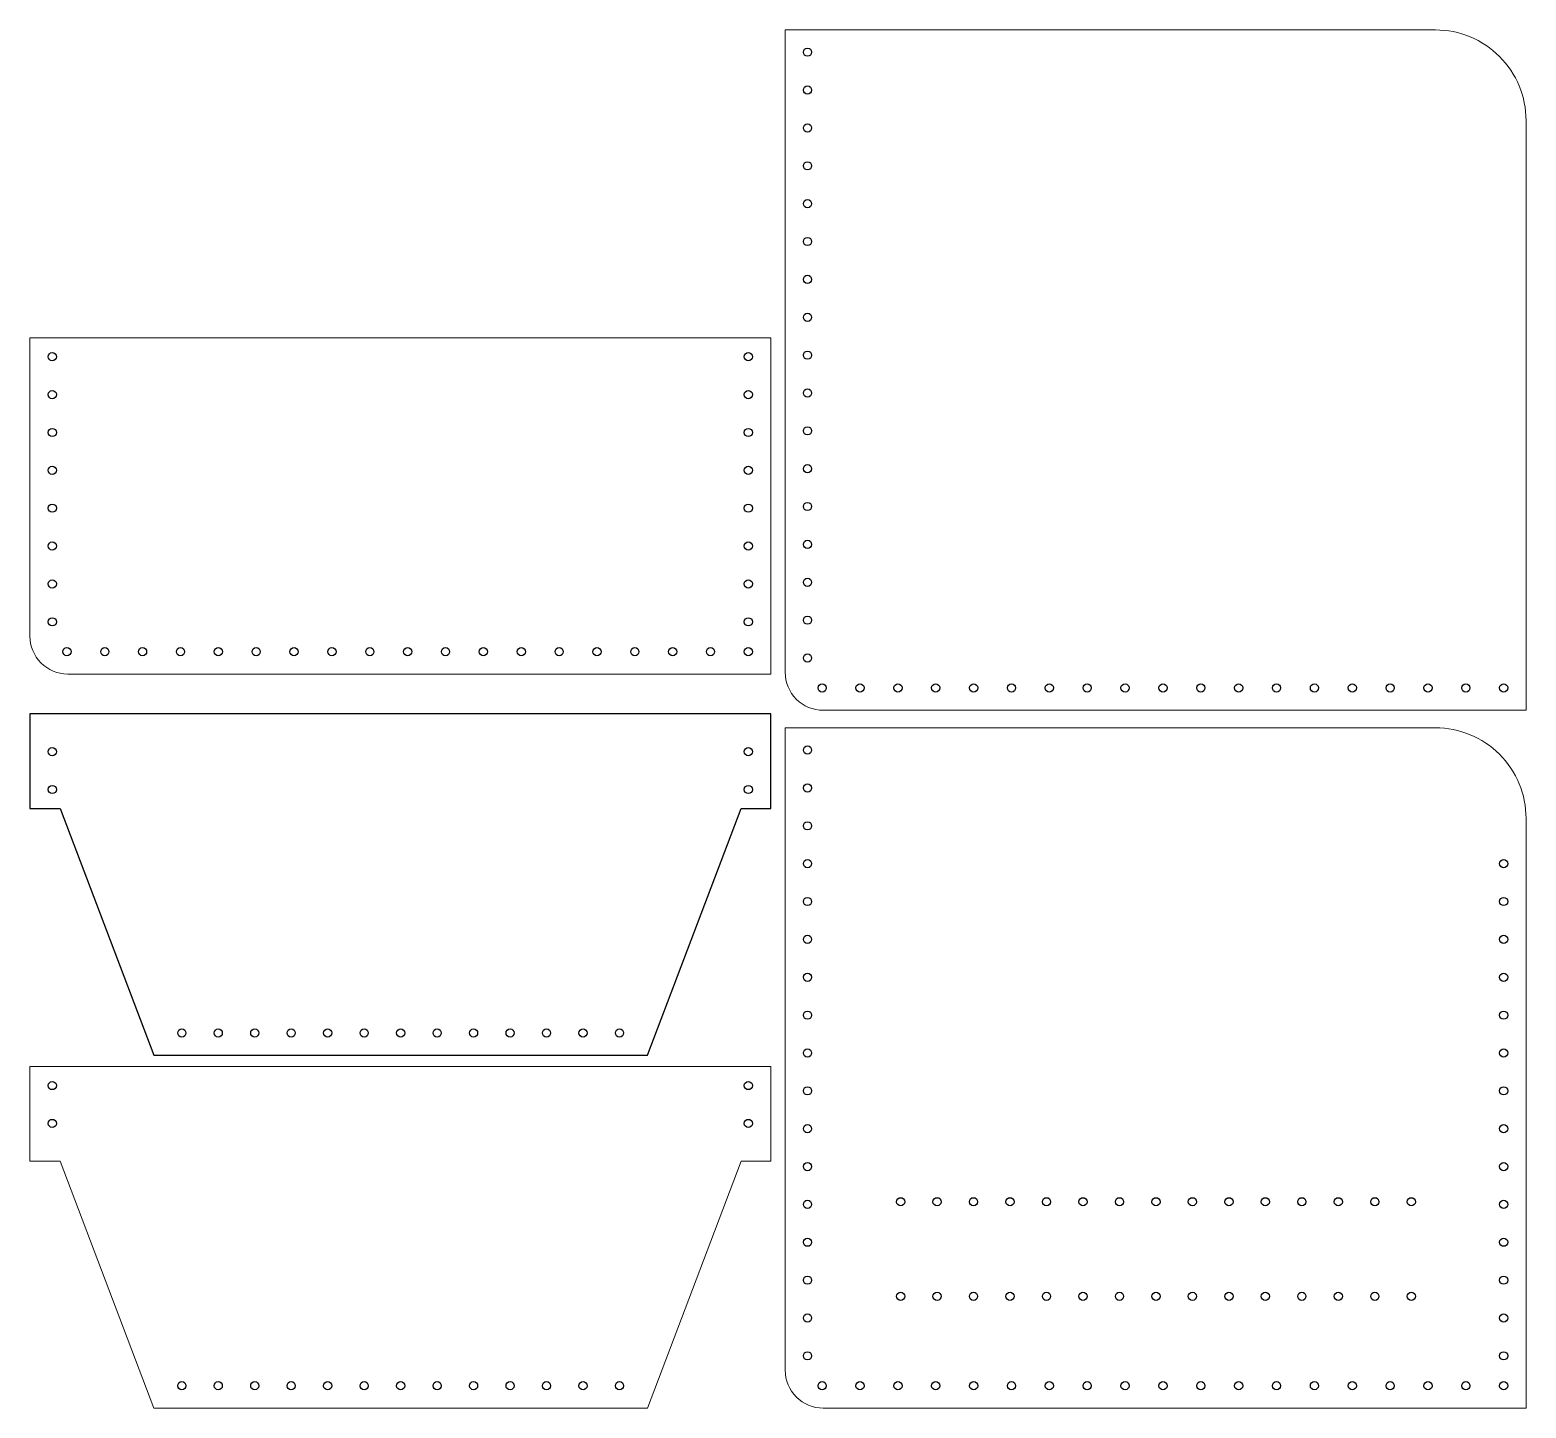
# Model space of a CAD drawing. Header units: millimetres. Extents: x 226 to 427, y -140 to 45.
import ezdxf

# ---------------------------------------------------------------- set-up
doc = ezdxf.new("R2010")
doc.units = ezdxf.units.MM
doc.layers.add('PDF _0', color=7, linetype='Continuous')

# ---------------------------------------------------------------- blocks, each defined once
blk = doc.blocks.new('*U2')
blk.add_circle((0, 0), 0.55)
blk = doc.blocks.new('*U3')
at = {"color": 0, "linetype": 'ByBlock', "lineweight": -2, "transparency": 16777216}
for p, rotation in [((329.19, 52.48), 270), ((329.19, 47.39), 270), ((329.19, 42.3), 270), ((329.19, 37.21), 270), ((329.19, 32.12), 270), ((329.19, 27.03), 270), ((329.19, 21.94), 270), ((329.19, 16.85), 270), ((329.19, 11.76), 270), ((329.19, 6.67), 270), ((329.19, 1.58), 270), ((329.19, -3.51), 270), ((329.19, -8.59), 270), ((329.19, -13.68), 270), ((329.19, -18.77), 270), ((329.19, -23.86), 270), ((329.19, -28.95), 270), ((331.16, -32.97), 356.747369474459)]:
    blk.add_blockref('*U2', p, dxfattribs=dict(at, rotation=rotation))
for p in [(336.25, -32.97), (341.34, -32.97), (346.42, -32.97), (351.51, -32.97), (356.6, -32.97), (361.69, -32.97), (366.78, -32.97), (371.87, -32.97), (376.96, -32.97), (382.05, -32.97), (387.14, -32.97), (392.23, -32.97), (397.32, -32.97), (402.41, -32.97), (407.5, -32.97), (412.58, -32.97), (417.67, -32.97), (422.76, -32.97)]:
    blk.add_blockref('*U2', p, dxfattribs=at)
blk = doc.blocks.new('*U46')
blk.add_circle((0, 0), 0.55)
blk = doc.blocks.new('*U48')
at = {"color": 0, "linetype": 'ByBlock', "lineweight": -2, "transparency": 16777216}
for p, rotation in [((329.19, 52.48), 270), ((329.19, 47.39), 270), ((329.19, 42.3), 270), ((329.19, 37.21), 270), ((329.19, 32.12), 270), ((329.19, 27.03), 270), ((329.19, 21.94), 270), ((329.19, 16.85), 270), ((329.19, 11.76), 270), ((329.19, 6.67), 270), ((329.19, 1.58), 270), ((329.19, -3.51), 270), ((329.19, -8.59), 270), ((329.19, -13.68), 270), ((329.19, -18.77), 270), ((329.19, -23.86), 270), ((329.19, -28.95), 270), ((331.16, -32.97), 356.747369474459)]:
    blk.add_blockref('*U46', p, dxfattribs=dict(at, rotation=rotation))
for p in [(336.25, -32.97), (341.34, -32.97), (346.42, -32.97), (351.51, -32.97), (356.6, -32.97), (361.69, -32.97), (366.78, -32.97), (371.87, -32.97), (376.96, -32.97), (382.05, -32.97), (387.14, -32.97), (392.23, -32.97), (397.32, -32.97), (402.41, -32.97), (407.5, -32.97), (412.58, -32.97), (417.67, -32.97), (422.76, -32.97)]:
    blk.add_blockref('*U46', p, dxfattribs=at)
blk = doc.blocks.new('*U49')
blk.add_circle((0, 0), 0.55)
blk = doc.blocks.new('*U50')
at = {"color": 0, "linetype": 'ByBlock', "lineweight": -2, "transparency": 16777216, "rotation": 90}
for p in [(422.76, 37.21), (422.76, 32.12), (422.76, 27.03), (422.76, 21.94), (422.76, 16.85), (422.76, 11.76), (422.76, 6.67), (422.76, 1.58), (422.76, -3.51), (422.76, -8.59), (422.76, -13.68), (422.76, -18.77), (422.76, -23.86), (422.76, -28.95)]:
    blk.add_blockref('*U49', p, dxfattribs=at)
blk = doc.blocks.new('*U51')
blk.add_circle((0, 0), 0.55)
blk = doc.blocks.new('*U52')
at = {"color": 0, "linetype": 'ByBlock', "lineweight": -2, "transparency": 16777216}
for p in [(341.7, -20.95), (346.6, -20.95), (351.5, -20.95), (356.41, -20.95), (361.31, -20.95), (366.21, -20.95), (371.12, -20.95), (376.02, -20.95), (380.92, -20.95), (385.83, -20.95), (390.73, -20.95), (395.63, -20.95), (400.53, -20.95), (405.44, -20.95), (410.34, -20.95)]:
    blk.add_blockref('*U51', p, dxfattribs=at)
blk = doc.blocks.new('*U53')
blk.add_circle((0, 0), 0.55)
blk = doc.blocks.new('*U54')
at = {"color": 0, "linetype": 'ByBlock', "lineweight": -2, "transparency": 16777216}
for p in [(341.7, -20.95), (346.6, -20.95), (351.5, -20.95), (356.41, -20.95), (361.31, -20.95), (366.21, -20.95), (371.12, -20.95), (376.02, -20.95), (380.92, -20.95), (385.83, -20.95), (390.73, -20.95), (395.63, -20.95), (400.53, -20.95), (405.44, -20.95), (410.34, -20.95)]:
    blk.add_blockref('*U53', p, dxfattribs=at)

msp = doc.modelspace()

# ---------------------------------------------------------------- linework, layer by layer
msp.add_lwpolyline([(225.89, -59.28), (229.95, -59.28), (242.53, -92.47), (308.9, -92.47), (321.48, -59.28), (325.46, -59.28), (325.46, -46.57), (225.89, -46.57)], close=True)
for centre in [(228.89, 1.43), (322.46, 1.43), (228.89, -3.66), (322.46, -3.66), (228.89, -8.75), (322.46, -8.75), (228.89, -13.84), (322.46, -13.84), (228.89, -18.93), (322.46, -18.93), (228.89, -24.02), (322.46, -24.02), (228.89, -29.11), (322.46, -29.11), (228.89, -34.2), (322.46, -34.2), (230.86, -38.21), (235.95, -38.22), (241.03, -38.22), (246.12, -38.22), (251.21, -38.22), (256.3, -38.22), (261.39, -38.22), (266.48, -38.22), (271.57, -38.22), (276.66, -38.22), (281.75, -38.22), (286.84, -38.22), (291.93, -38.22), (297.02, -38.22), (302.11, -38.22), (307.2, -38.22), (312.28, -38.22), (317.37, -38.22), (322.46, -38.22), (228.89, -51.66), (322.46, -51.66), (228.89, -56.75), (322.46, -56.75), (246.3, -89.47), (251.2, -89.47), (256.11, -89.47), (261.01, -89.47), (265.91, -89.47), (270.82, -89.47), (275.72, -89.47), (280.62, -89.47), (285.52, -89.47), (290.43, -89.47), (295.33, -89.47), (300.23, -89.47), (305.14, -89.47), (228.89, -96.54), (322.46, -96.54), (228.89, -101.63), (322.46, -101.63), (246.3, -136.89), (251.2, -136.89), (256.11, -136.89), (261.01, -136.89), (265.91, -136.89), (270.82, -136.89), (275.72, -136.89), (280.62, -136.89), (285.52, -136.89), (290.43, -136.89), (295.33, -136.89), (300.23, -136.89), (305.14, -136.89)]:
    msp.add_circle(centre, 0.55)
at = {"layer": 'PDF _0', "lineweight": 20}
for points in [[(426.99, 33.17), (426.99, -46.09), (332.5, -46.09, -0.414214), (327.41, -41), (327.41, 45.36), (414.8, 45.36, -0.414214)], [(325.46, -41.22), (230.97, -41.22, -0.414214), (225.89, -36.13), (225.89, 3.99), (325.46, 3.99)], [(426.99, -60.63), (426.99, -139.89), (332.5, -139.89, -0.414214), (327.41, -134.81), (327.41, -48.45), (414.8, -48.45, -0.414214)]]:
    msp.add_lwpolyline(points, format="xyb", close=True, dxfattribs=at)
msp.add_lwpolyline([(225.89, -93.99), (325.46, -93.99), (325.46, -106.71), (321.48, -106.71), (308.9, -139.89), (242.53, -139.89), (229.95, -106.71), (225.89, -106.71)], close=True, dxfattribs=at)

# ---------------------------------------------------------------- block references
for name, p in [('*U3', (1.22, -10.12)), ('*U48', (1.22, -103.92)), ('*U50', (1.22, -103.92)), ('*U54', (1.22, -91.21)), ('*U52', (1.22, -103.92))]:
    msp.add_blockref(name, p)

doc.saveas('drawing.dxf')
